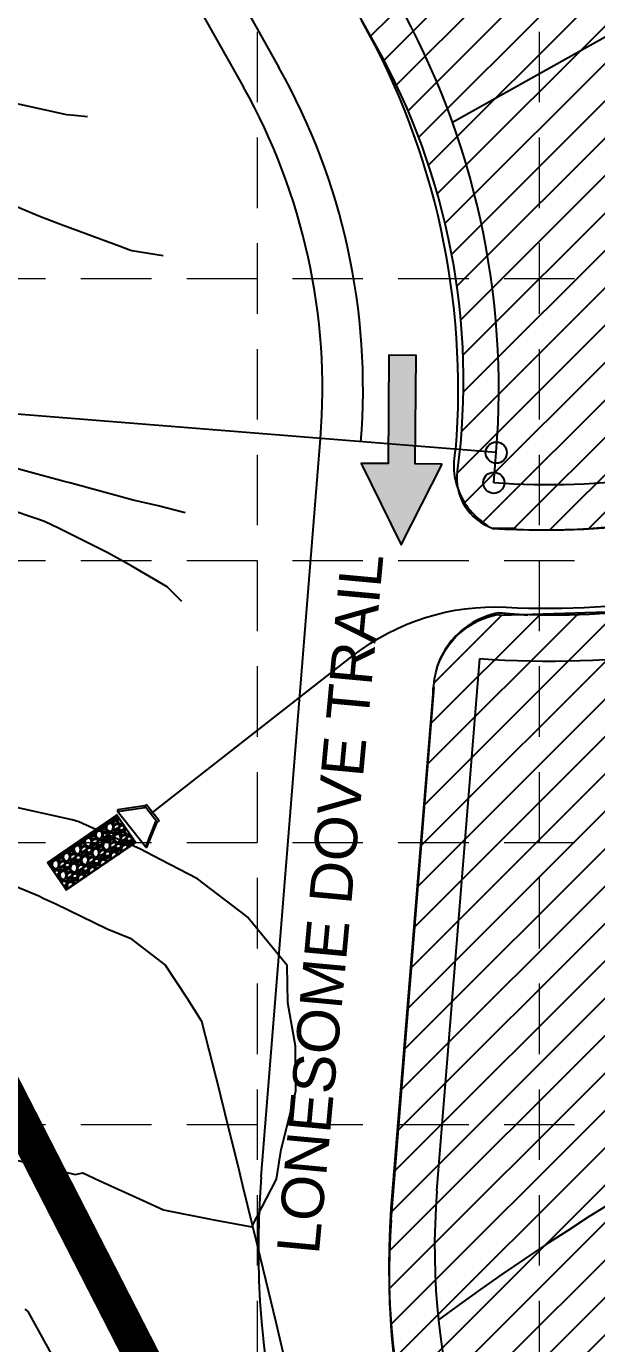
# Model space of a CAD drawing. Header units: feet. Extents: x 715 to 5843, y 11803 to 15011.
# Drawn here: x 2494 to 2655.7, y 12784.9 to 13158.5 of the extents above; entities that cross this region are included whole.
import ezdxf

# ---------------------------------------------------------------- set-up
doc = ezdxf.new("R2010")
doc.units = ezdxf.units.FT
doc.header["$LTSCALE"] = 20
doc.header["$MEASUREMENT"] = 0
for name, pattern in [('ACAD_ISO02W100', [15, 12, -3]), ('DASHED', [1.1, 0.85, -0.25]), ('HIDDEN', [0.375, 0.25, -0.125]), ('PHANTOM', [2.5, 1.25, -0.25, 0.25, -0.25, 0.25, -0.25]), ('PROPERTY', [2.6, 2, -0.15, 0.1, -0.1, 0.1, -0.15])]:
    doc.linetypes.add(name, pattern=pattern)
doc.layers.get('0').update_dxf_attribs({"linetype": 'CONTINUOUS'})
for name, color, linetype in [('ARROWS', 252, 'CONTINUOUS'), ('BOUNDARY', 6, 'PHANTOM'), ('CONTOURS', 1, 'CONTINUOUS'), ('CONTOURS-MAJ', 3, 'CONTINUOUS'), ('CONTOURS-MIN', 1, 'CONTINUOUS'), ('EXCURB', 1, 'CONTINUOUS'), ('GRID', 254, 'HIDDEN'), ('LEGEND', 7, 'CONTINUOUS'), ('LIMITS OF DISTURBANCE', 1, 'DASHED'), ('LL', 2, 'PROPERTY'), ('PC', 7, 'CONTINUOUS'), ('PROPROW', 4, 'PHANTOM'), ('PROW', 4, 'PHANTOM'), ('SCONTOUR', 3, 'CONTINUOUS'), ('SODDED LOT', 2, 'CONTINUOUS'), ('STORM', 5, 'CONTINUOUS'), ('TEXT140', 4, 'CONTINUOUS')]:
    doc.layers.add(name, color=color, linetype=linetype)
doc.styles.get("Standard").update_dxf_attribs({"font": 'ARIAL.TTF'})
pattern_1 = [(45, (0, 0), (-5.303300858899106, 5.303300858899107), [])]

# ---------------------------------------------------------------- blocks, each defined once
blk = doc.blocks.new('PC')
at = {"layer": 'PC'}
blk.add_circle((0, 0), 0.03, dxfattribs=at)
blk = doc.blocks.new('arrow')
blk.add_lwpolyline([(-67.00679329302966, -25.35842018353742), (-59.3270347441985, -25.41938721699262), (-59.57091179542658, -56.1384215279777), (-51.89114823905948, -56.19938584448118), (-51.64727869913713, -25.48035696739953), (-43.96752265407486, -25.54132400085473), (-55.30425519266737, -2.410587189246144), (-67.00678578172392, -25.35840795725562)], close=True)
at = {"color": 254}
for points in [[(-43.96751955730906, -25.54132267721434), (-67.00679354271597, -25.35841771446121), (-55.30425158724847, -2.410596210431322), (-67.00679354271597, -25.35841771446121)], [(-59.57090883123692, -56.13841801592571), (-51.89115083610795, -56.19938633684342), (-59.32703554756517, -25.41938603537892), (-51.64727755243712, -25.48035435629663)]]:
    blk.add_solid(points, dxfattribs=at)

msp = doc.modelspace()

# ---------------------------------------------------------------- hatches: boundary and pattern name
at = {"layer": 'LEGEND', "linetype": 'ACAD_ISO02W100'}
h = msp.add_hatch(dxfattribs=at)
h.set_pattern_fill('GRAVEL', color=240, scale=3.737174599620128, angle=34.42545200606472, style=0)
h.set_pattern_definition([(262.4382520060647, (2392.658530109052, 12607.76449843442), (-5.646482263293831, -44.64589464378735), [0.502784521934493, -49.77575736370522]), (219.3951520060646, (2392.592366152994, 12607.26608544291), (34.87913148198266, 28.43562949845168), [0.8627940254650994, -85.4165823608226]), (166.9358520060646, (2391.925610505335, 12606.71849986067), (54.06678871267416, -12.7817519211884), [0.6083671787229608, -60.22842543706512]), (301.6991520060648, (2391.25156254295, 12605.1238636444), (-39.17235640118088, 63.76584208444533), [0.7856961134749351, -77.7839002853202]), (327.2591520060648, (2391.664413477212, 12604.45537859868), (-40.7662969612707, 26.42807818838886), [0.7704372295846872, -76.27339036977283]), (31.69915200606475, (2392.312448361477, 12604.03869414581), (-63.76584208444537, -39.17235640118088), [0.7856961134749354, -77.7839002853202]), (72.11965200606473, (2392.980933407197, 12604.45154508007), (-18.94705845476923, -58.29228478948438), [1.039042916757782, -102.8651665411792]), (106.6807520060647, (2393.299950016379, 12605.44040141056), (-24.90187231103963, 82.60767022181635), [0.9809634863050883, -97.11541877877511]), (155.8550520060647, (2393.018374933974, 12606.3800851503), (-52.12700377764222, 23.17248269025299), [0.7883569817898662, -78.04742715221253]), (209.6618520060647, (2392.298987899448, 12606.70256055562), (36.02193976750483, 20.15762228487236), [0.9000312331757062, -44.10151173973655]), (256.8228520060647, (2391.516895704987, 12606.25715367346), (-13.75165002133097, -59.26219502913131), [1.163935554702489, -115.2297058705622]), (173.2395520060647, (2394.324518475576, 12607.18465951959), (-34.2550878358679, 3.70666592159947), [0.3972653971142193, -39.32944248716468]), (205.8946520060647, (2393.930013582224, 12607.23142537447), (44.30002605501424, 21.30041104127243), [0.7557949795033684, -74.82388235521412]), (259.4254520060647, (2393.250100087847, 12606.90135503912), (2.112750578049453, -3.082655937145818), [0.528514969052878, -4.756645932999702]), (237.6240520060647, (2392.780784248108, 12607.12338114241), (11.18777143737122, 16.72906310405013), [0.2846157431578696, -28.17685766891489]), (326.2268520060647, (2392.628380897015, 12606.88300899821), (-9.420905056912934, 7.135216056090942), [0.4025049159028865, -19.72279693686044]), (65.38925200606472, (2392.962962088769, 12606.65925349686), (5.022453757437736, 12.50356321671487), [0.6537402155369421, -21.137545490467]), (195.9905520060647, (2393.235212843071, 12607.25360493398), (8.278057856813188, 1.142850705800667), [0.4727189522805497, -11.34526606625699]), (50.81495200606472, (2390.840441006747, 12605.65761404214), (24.48832223870816, 30.37544636385516), [0.6622273390526858, -65.5606747390729]), (104.7716520060647, (2391.258854857681, 12606.17091427842), (10.90964839670242, -42.36020105470308), [0.5555721131541274, -55.00152334984602]), (327.6240520060647, (2392.812662858213, 12607.87013593064), (-16.72906310405014, 11.18777143737121), [0.5692277491411396, -27.89224566293164]), (18.03595200606469, (2393.293407146607, 12607.56532922844), (-37.16479097961232, -11.8795614107583), [0.6622273390526799, -65.56067473907211]), (13.86945200606476, (2392.150345959788, 12603.74636795254), (-19.63877199215763, -4.398455893570903), [0.6386083955830862, -31.29182633226963]), (329.2005520060648, (2392.77033575256, 12603.89944864143), (-38.65350723460859, 23.34548224465117), [0.5350811848244034, -52.97311577828273]), (101.2268520060647, (2394.956239332315, 12604.80860844664), (-4.398435000495659, 19.63877673432247), [0.5692277491411397, -27.89224566293162]), (51.77945200606471, (2394.845413641907, 12605.36694513976), (-31.62353292436479, -39.79635626648984), [0.6264663153089206, -62.01999704272618]), (103.8694520060647, (2393.445738390536, 12603.77336098376), (4.39845589357089, -19.63877199215762), [0.3193041977915437, -31.61113053006121]), (135.7353520060642, (2394.771280033322, 12604.68184345119), (-11.53364897031334, 10.21787733014353), [0.1905585328346294, -18.86536575694569]), (200.3892520060647, (2394.634815987277, 12604.81484870111), (11.36071245271371, 3.255601931586964), [0.7704372295846867, -14.63832604798205]), (220.4344520060647, (2393.912647494419, 12604.54643146542), (28.7138005820729, 24.21015159559225), [0.7139872072574257, -70.68463261477095]), (338.1155520060647, (2393.153109581951, 12606.38181454837), (-7.308158011250164, 4.05255585946282), [0.538982795106414, -12.93559081972854]), (27.58265200606469, (2393.653251971522, 12606.18091594432), (56.63064950489152, 29.75141275056974), [0.9409981411367498, -93.15865527403045]), (95.37085200606467, (2394.48729821506, 12606.61662377588), (2.458630265596138, -30.02958582255599), [0.3847645480784894, -38.09180237500846]), (124.4254520060647, (2394.451283471032, 12606.9997002206), (-5.195404907482669, 0.9699050589602607), [0.2242304759772074, -3.512944123642917]), (154.6818520060647, (2393.787611897023, 12604.59665611643), (27.11985882909803, -13.12760355896549), [0.5191832440776266, -51.39930559936742]), (82.43825200606469, (2393.318296057284, 12604.81868221973), (5.646482263293831, 44.64589464378735), [1.005569043868985, -49.27297284177069]), (34.42545200606472, (2393.450623969413, 12605.81550820274), (0.9699050589602628, 5.195404907482668), [0.9716653959012328, -2.765509203718893]), (359.7302520060647, (2394.252114265051, 12606.36482318304), (-45.6157997944024, 0.4511243096711466), [0.5908996246443364, -58.49901799369412]), (288.4800520060647, (2394.843006906051, 12606.36204172471), (5.368345322668735, -14.44337001368288), [0.5441400960538897, -26.66290207838658]), (242.0714520060647, (2395.015485696124, 12605.84596003008), (-37.4429162175795, -70.9688133118359), [0.8859532964589447, -87.70952209924486]), (209.8515520060647, (2394.600530641317, 12605.06319049783), (-42.18725544337741, -24.38311123797479), [0.9372796524101187, -92.79058468488758])])
h.paths.add_polyline_path([(2505.300303723719, 12913.77536335915), (2524.941816021431, 12927.1857731431), (2519.659941210785, 12934.89241060114), (2500.062594102171, 12921.41756061124)])
h = msp.add_hatch(dxfattribs=at)
h.set_pattern_fill('GRAVEL', color=240, scale=3.737174599620128, angle=34.42545200606472, style=0)
h.set_pattern_definition([(262.4382520060647, (2392.658530109052, 12607.51449843442), (-5.646482263293831, -44.64589464378735), [0.502784521934493, -49.77575736370522]), (219.3951520060646, (2392.592366152994, 12607.01608544291), (34.87913148198266, 28.43562949845168), [0.8627940254650994, -85.4165823608226]), (166.9358520060646, (2391.925610505335, 12606.46849986067), (54.06678871267416, -12.7817519211884), [0.6083671787229609, -60.22842543706513]), (301.6991520060648, (2391.25156254295, 12604.8738636444), (-39.17235640118088, 63.76584208444533), [0.7856961134749352, -77.78390028532021]), (327.2591520060648, (2391.664413477212, 12604.20537859868), (-40.7662969612707, 26.42807818838886), [0.7704372295846873, -76.27339036977284]), (31.69915200606475, (2392.312448361477, 12603.78869414581), (-63.76584208444537, -39.17235640118088), [0.7856961134749355, -77.78390028532021]), (72.11965200606473, (2392.980933407197, 12604.20154508007), (-18.94705845476923, -58.29228478948438), [1.039042916757782, -102.8651665411793]), (106.6807520060647, (2393.299950016379, 12605.19040141056), (-24.90187231103963, 82.60767022181635), [0.9809634863050883, -97.11541877877511]), (155.8550520060647, (2393.018374933974, 12606.1300851503), (-52.12700377764222, 23.17248269025299), [0.7883569817898662, -78.04742715221253]), (209.6618520060647, (2392.298987899448, 12606.45256055562), (36.02193976750483, 20.15762228487236), [0.9000312331757062, -44.10151173973655]), (256.8228520060647, (2391.516895704987, 12606.00715367346), (-13.75165002133097, -59.26219502913131), [1.163935554702489, -115.2297058705622]), (173.2395520060647, (2394.324518475576, 12606.93465951959), (-34.2550878358679, 3.70666592159947), [0.3972653971142193, -39.32944248716468]), (205.8946520060647, (2393.930013582224, 12606.98142537447), (44.30002605501424, 21.30041104127243), [0.7557949795033684, -74.82388235521412]), (259.4254520060647, (2393.250100087847, 12606.65135503912), (2.112750578049453, -3.082655937145818), [0.528514969052878, -4.756645932999702]), (237.6240520060647, (2392.780784248108, 12606.87338114241), (11.18777143737122, 16.72906310405013), [0.2846157431578696, -28.17685766891489]), (326.2268520060647, (2392.628380897015, 12606.63300899821), (-9.420905056912934, 7.135216056090942), [0.4025049159028865, -19.72279693686044]), (65.38925200606472, (2392.962962088769, 12606.40925349686), (5.022453757437736, 12.50356321671487), [0.6537402155369422, -21.137545490467]), (195.9905520060647, (2393.235212843071, 12607.00360493398), (8.278057856813188, 1.142850705800667), [0.4727189522805497, -11.34526606625699]), (50.81495200606472, (2390.840441006747, 12605.40761404214), (24.48832223870816, 30.37544636385516), [0.6622273390526858, -65.5606747390729]), (104.7716520060647, (2391.258854857681, 12605.92091427842), (10.90964839670242, -42.36020105470308), [0.5555721131541274, -55.00152334984602]), (327.6240520060647, (2392.812662858213, 12607.62013593064), (-16.72906310405014, 11.18777143737121), [0.5692277491411396, -27.89224566293164]), (18.03595200606469, (2393.293407146607, 12607.31532922844), (-37.16479097961232, -11.8795614107583), [0.6622273390526799, -65.56067473907211]), (13.86945200606476, (2392.150345959788, 12603.49636795254), (-19.63877199215763, -4.398455893570903), [0.6386083955830864, -31.29182633226964]), (329.2005520060648, (2392.77033575256, 12603.64944864143), (-38.65350723460859, 23.34548224465117), [0.5350811848244035, -52.97311577828274]), (101.2268520060647, (2394.956239332315, 12604.55860844664), (-4.398435000495659, 19.63877673432247), [0.5692277491411397, -27.89224566293162]), (51.77945200606471, (2394.845413641907, 12605.11694513976), (-31.62353292436479, -39.79635626648984), [0.6264663153089206, -62.01999704272618]), (103.8694520060647, (2393.445738390536, 12603.52336098376), (4.39845589357089, -19.63877199215762), [0.3193041977915437, -31.61113053006122]), (135.7353520060642, (2394.771280033322, 12604.43184345119), (-11.53364897031334, 10.21787733014353), [0.1905585328346294, -18.86536575694569]), (200.3892520060647, (2394.634815987277, 12604.56484870111), (11.36071245271371, 3.255601931586964), [0.7704372295846867, -14.63832604798205]), (220.4344520060647, (2393.912647494419, 12604.29643146542), (28.7138005820729, 24.21015159559225), [0.7139872072574257, -70.68463261477095]), (338.1155520060647, (2393.153109581951, 12606.13181454837), (-7.308158011250164, 4.05255585946282), [0.538982795106414, -12.93559081972854]), (27.58265200606469, (2393.653251971522, 12605.93091594432), (56.63064950489152, 29.75141275056974), [0.9409981411367498, -93.15865527403045]), (95.37085200606467, (2394.48729821506, 12606.36662377588), (2.458630265596138, -30.02958582255599), [0.3847645480784895, -38.09180237500846]), (124.4254520060647, (2394.451283471032, 12606.7497002206), (-5.195404907482669, 0.9699050589602607), [0.2242304759772074, -3.512944123642917]), (154.6818520060647, (2393.787611897023, 12604.34665611643), (27.11985882909803, -13.12760355896549), [0.5191832440776266, -51.39930559936742]), (82.43825200606469, (2393.318296057284, 12604.56868221973), (5.646482263293831, 44.64589464378735), [1.005569043868985, -49.27297284177069]), (34.42545200606472, (2393.450623969413, 12605.56550820274), (0.9699050589602628, 5.195404907482668), [0.9716653959012328, -2.765509203718893]), (359.7302520060647, (2394.252114265051, 12606.11482318304), (-45.6157997944024, 0.4511243096711466), [0.5908996246443364, -58.49901799369412]), (288.4800520060647, (2394.843006906051, 12606.11204172471), (5.368345322668735, -14.44337001368288), [0.5441400960538897, -26.66290207838658]), (242.0714520060647, (2395.015485696124, 12605.59596003008), (-37.4429162175795, -70.9688133118359), [0.8859532964589448, -87.70952209924488]), (209.8515520060647, (2394.600530641317, 12604.81319049783), (-42.18725544337741, -24.38311123797479), [0.9372796524101187, -92.79058468488758])])
h.paths.add_polyline_path([(2505.300303723719, 12913.52536335915), (2524.941816021431, 12926.9357731431), (2519.659941210785, 12934.64241060114), (2500.062594102171, 12921.16756061124)])
at = {"layer": 'SODDED LOT'}
h = msp.add_hatch(dxfattribs=at)
h.set_pattern_fill('ANSI31', color=256, scale=60, style=0)
h.set_pattern_definition(pattern_1)
edge = h.paths.add_edge_path()
edge.add_line((2941.669969917493, 13295.87921885897), (2882.980275867441, 13429.4169393619))
edge.add_line((2882.980275867441, 13429.4169393619), (2855.640109884647, 13416.80250511469))
edge.add_line((2855.640109884647, 13416.80250511469), (2559.842792977528, 13251.45834820167))
edge.add_arc((2569.259801728291, 13234.61151204022), 19.30015394919524, 119.2042246931498, 198.9878033711381)
edge.add_line((2551.009810490563, 13228.33188129586), (2593.07160141784, 13153.06576107344))
edge.add_arc((2422.683489437205, 13057.84590489587), 195.1894713215952, -7.494349082810572, 29.198247106536712, ccw=False)
edge.add_arc((2631.176475035884, 13030.41820180835), 15.09986255083009, 172.5056509171876, 251.0294181727263)
edge.add_arc((2640.004773711225, 13235.02067640843), 219.3128394330803, 266.408838618391, 294.9232923113434)
edge.add_line((2732.424194867504, 13036.1318327461), (2768.794976295932, 13048.89166843864))
edge.add_line((2768.794976295932, 13048.89166843864), (2820.258358081715, 13064.29087525937))
edge.add_line((2820.258358081715, 13064.29087525937), (2854.807276474952, 13072.64726908419))
edge.add_line((2854.807276474952, 13072.64726908419), (2920.57092191626, 13084.64784378734))
edge.add_line((2920.57092191626, 13084.64784378734), (2948.755352134365, 13089.0828226675))
edge.add_line((2948.755352134365, 13089.0828226675), (2993.338128927942, 13092.91422366283))
edge.add_line((2993.338128927942, 13092.91422366283), (3032.817230091438, 13093.65193271269))
edge.add_line((3032.817230091438, 13093.65193271269), (3027.961723701679, 13296.68501918571))
edge.add_line((3027.961723701679, 13296.68501918571), (3123.621227084332, 13298.34093477909))
edge.add_line((3123.621227084332, 13298.34093477909), (3125.691748178047, 13094.66489858673))
edge.add_line((3125.691748178047, 13094.66489858673), (3216.381925732996, 13096.32081418011))
edge.add_line((3216.381925732996, 13096.32081418011), (3215.553679694109, 13297.09900426293))
edge.add_line((3215.553679694109, 13297.09900426293), (3214.776082741089, 13501.64777042914))
edge.add_line((3214.776082741089, 13501.64777042914), (3144.377350317111, 13499.16390939684))
edge.add_line((3144.377350317111, 13499.16390939684), (3107.935652648193, 13495.02415748667))
edge.add_line((3107.935652648193, 13495.02415748667), (3041.678000013038, 13482.60487704064))
edge.add_line((3041.678000013038, 13482.60487704064), (3007.306861039237, 13473.91138814308))
edge.add_line((3007.306861039237, 13473.91138814308), (3028.069376510022, 13297.2524876856))
edge.add_line((3028.069376510022, 13297.2524876856), (2942.486108305558, 13296.68202860694))
edge.add_line((2942.486108305558, 13296.68202860694), (2941.669969917493, 13295.87921885897))
h = msp.add_hatch(dxfattribs=at)
h.set_pattern_fill('ANSI31', color=256, scale=60, style=0)
h.set_pattern_definition(pattern_1)
edge = h.paths.add_edge_path()
edge.add_line((2628.498850914832, 12991.5607411157), (2664.537198365419, 12992.68655808601))
edge.add_line((2664.537198365419, 12992.68655808601), (2696.633791048844, 12998.31571708417))
edge.add_line((2696.633791048844, 12998.31571708417), (2738.866217129544, 13013.51443154989))
edge.add_line((2738.866217129544, 13013.51443154989), (2796.30228050195, 13033.77940888637))
edge.add_line((2796.30228050195, 13033.77940888637), (2885.271855592044, 13054.04436150732))
edge.add_line((2885.271855592044, 13054.04436150732), (2897.780713346423, 13056.50051643386))
edge.add_line((2897.780713346423, 13056.50051643386), (2899.57659381417, 13042.8979059862))
edge.add_line((2899.57659381417, 13042.8979059862), (2920.828077891201, 12925.3020711303))
edge.add_line((2920.828077891201, 12925.3020711303), (2980.644761103526, 12934.03554975055))
edge.add_line((2980.644761103526, 12934.03554975055), (3006.610445508923, 12936.23533051554))
edge.add_line((3006.610445508923, 12936.23533051554), (3084.947510308499, 12937.55518908832))
edge.add_line((3084.947510308499, 12937.55518908832), (3084.153481543653, 12800.37657487216))
edge.add_line((3084.153481543653, 12800.37657487216), (3038.212278970503, 12799.92035095929))
edge.add_arc((3055.416141689532, 12176.2464869185), 623.911100702681, 91.58008677628007, 128.199924737522)
edge.add_arc((2659.249925675026, 12679.21880393484), 16.34822087725981, 249.33288014916718, 309.2110484907488, ccw=False)
edge.add_arc((2806.256096906084, 12807.10983665072), 209.3874453939533, 175.5857642064491, 223.1443283784477, ccw=False)
edge.add_line((2597.489765923623, 12823.22570884951), (2609.506834966764, 12971.52611249084))
edge.add_arc((2631.787324534165, 12969.72068125214), 22.35351867873973, 100.92998522018388, 175.3673339123548, ccw=False)
edge.add_line((2627.548889143982, 12991.66869853763), (2628.109864431317, 12991.61773512096))
edge.add_line((2628.109864431317, 12991.61773512096), (2628.498850914832, 12991.5607411157))

# ---------------------------------------------------------------- linework, layer by layer
at = {"layer": 'BOUNDARY', "color": 7, "linetype": 'Continuous'}
for p, q in [((2627.239796468064, 13037.6187315531), (2295.353804560028, 13064.28439753669)), ((2626.553479126938, 13029.07669432578), (2627.239796468063, 13037.6187315531))]:
    msp.add_line(p, q, dxfattribs=at)
for points in [[(3336.587185750139, 13108.84926595986), (3050.121235585343, 13107.32601411583, 0.0933221234620989), (2715.879549191004, 13042.55150198337, -0.1143986616178532), (2626.553479126938, 13029.07669432578)], [(3336.44498201979, 13095.98802758466), (3049.979031854994, 13094.46477574063, 0.0933221234620989), (2715.737345460655, 13029.69026360817, -0.1143986616178532), (2626.411275396589, 13016.21545595058)], [(3338.051999140915, 13071.85312448183), (3051.586048976118, 13070.3298726378, 0.0933221234620989), (2717.344362581779, 13005.55536050534, -0.1143986616178532), (2628.018292517714, 12992.08055284775)]]:
    msp.add_lwpolyline(points, format="xyb", dxfattribs=at)
at = {"layer": 'CONTOURS', "color": 5}
for points, elevation in [([(2538.999327959613, 13020.55419887626), (2531.335076286581, 13022.53889060281), (2524.300422214776, 13024.16046037378), (2506.283709955023, 13029.039085834), (2504.714425055688, 13029.46402203511), (2499.092922969824, 13030.98623112662), (2485.128427896601, 13034.76758369645), (2481.230133293037, 13035.82317691625), (2465.542430737508, 13040.07114535778), (2456.176556631052, 13042.60726799849), (2445.806270628656, 13045.22218747157), (2431.133212563438, 13048.07707997998), (2424.931502704262, 13049.21675291028), (2406.096633510489, 13052.67799038404), (2403.924624785091, 13053.07713507234), (2393.570414221992, 13055.16542130504), (2383.445856108698, 13057.47391441422), (2381.051071254806, 13058.43270745555), (2372.09070654198, 13063.50508670069), (2368.188851106683, 13065.54427167062)], 569), ([(2489.244851882953, 12837.37313966532), (2507.811327913914, 12832.83113657199), (2510.053676493018, 12833.31159602406), (2514.875291492376, 12831.10304641794), (2527.150885418826, 12825.48018807385), (2532.88978435819, 12822.85147487427), (2546.649933799026, 12820.08831309397), (2557.928191923223, 12818.01570954196), (2564.898702664618, 12831.49251413094), (2566.218857468999, 12839.96434369184), (2570.436989888663, 12856.53639132685), (2570.274547171179, 12869.28061547279), (2568.183592332589, 12881.51960473394), (2567.953516098186, 12892.12009275145), (2557.249765026203, 12905.15317045858), (2556.665454523678, 12905.85181450783), (2556.04783458254, 12906.42587696221), (2542.560368210355, 12916.72230225626), (2532.116720196666, 12922.14418932404), (2526.143823878912, 12925.24505688105), (2512.886708349492, 12931.0905947058), (2508.912011183078, 12932.93974864304), (2507.02808160454, 12933.43165074833), (2488.604097167917, 12937.51006397145)], 568)]:
    msp.add_lwpolyline(points, dxfattribs=dict(at, elevation=elevation))
at = {"layer": 'CONTOURS-MAJ', "color": 5, "elevation": 570}
msp.add_lwpolyline([(2511.354394819503, 13132.85179401949), (2507.63935322082, 13133.22258763454), (2505.470882468243, 13133.4390199646), (2487.069156534829, 13137.52650413189), (2480.42078355489, 13139.776427422), (2469.168382749485, 13144.54173639431), (2455.337320898043, 13150.39908935188), (2451.524681010508, 13151.81807508985), (2443.163600883347, 13155.55457023243), (2434.259253920313, 13159.47862492651), (2430.246789414445, 13161.9296746225), (2417.896431317237, 13168.05594436717), (2405.129604412048, 13176.88365003694), (2403.269461759182, 13178.39635864217), (2400.698416420957, 13180.22470637599), (2389.074917460347, 13189.17598448694), (2379.986215579135, 13195.20325742678), (2374.396162378449, 13199.46380053663), (2367.92264655708, 13204.20728247739)], dxfattribs=at)
at = {"layer": 'CONTOURS-MIN', "color": 5}
for points, elevation in [([(2538.110068912974, 12995.4275256827), (2533.882783895738, 12999.52138533827), (2523.948345860952, 13005.42004303574), (2517.08232947435, 13009.23804784227), (2503.138073874413, 13016.15793617021), (2499.289873470319, 13017.9549253492), (2497.506874010685, 13018.61480172195), (2479.513952305948, 13024.67277508818)], 569), ([(2568.238535827378, 12776.3175106383), (2564.871407914577, 12790.91272588039), (2561.936013104114, 12802.96644680851), (2559.650029494016, 12812.29931580006), (2555.40864929275, 12829.61538297872), (2554.41499152525, 12833.67213899637), (2550.38981771122, 12850.10551135677), (2549.179953556478, 12855.04496219268), (2548.884743783457, 12856.26431914894), (2543.790978832697, 12876.26264081981), (2539.639387639957, 12882.91325531915), (2533.321259473265, 12892.35971041809), (2523.948345860952, 12899.65718247787), (2516.924716608779, 12902.4834536383), (2502.356364591441, 12909.56219148936), (2498.99327057846, 12911.06025057936), (2497.506874010685, 12911.78702728875), (2480.326913719251, 12918.89637045522)], 568), ([(2506.23002670089, 12772.70081179462), (2494.553638128802, 12794.02949811045), (2493.622953754525, 12794.63978821524)], 567)]:
    msp.add_lwpolyline(points, dxfattribs=dict(at, elevation=elevation))
at = {"layer": 'EXCURB', "color": 7}
msp.add_line((2334.720133684216, 13558.32955928129), (2565.602700645713, 13146.90965687828), dxfattribs=at)
for centre, radius, start, end in [((2402.962538090238, 13055.63848112203), 213.5000000000013, 355.4063888888894, 29.30047505775512), ((2402.962538090239, 13055.63848112203), 186.5, 355.4063888888889, 29.30047505775489)]:
    msp.add_arc(centre, radius, start, end, dxfattribs=at)
at = {"layer": 'GRID', "color": 252, "linetype": 'HIDDEN', "lineweight": 0, "ltscale": 4}
for p, q in [((2559.454675661001, 14927.00815858401), (2559.454675661001, 12126.65482714469)), ((2639.454675661, 14927.00815858401), (2639.454675660999, 12126.65482714469)), ((799.4546756610386, 13087.00815858405), (5759.454675660932, 13087.00815858405)), ((799.4546756610386, 13007.00815858405), (5759.454675660932, 13007.00815858405)), ((799.4546756610386, 12927.00815858405), (5759.454675660932, 12927.00815858405)), ((799.4546756610386, 12847.00815858405), (5759.454675660932, 12847.00815858405))]:
    msp.add_line(p, q, dxfattribs=at)
at = {"layer": 'LEGEND', "color": 240, "const_width": 0.467146824952516}
for points in [[(2505.300303723719, 12913.77536335915), (2524.941816021431, 12927.1857731431), (2519.659941210785, 12934.89241060114), (2500.062594102171, 12921.41756061124)], [(2505.300303723719, 12913.52536335915), (2524.941816021431, 12926.9357731431), (2519.659941210785, 12934.64241060114), (2500.062594102171, 12921.16756061124)]]:
    msp.add_lwpolyline(points, close=True, dxfattribs=at)
at = {"layer": 'LIMITS OF DISTURBANCE', "ltscale": 6, "const_width": 10}
msp.add_lwpolyline([(2147.083199591056, 14841.79638349936), (4325.796401548665, 14824.59676967892), (4322.547261144617, 14276.01355089746, 0.2288230158700783), (4530.433293695969, 13838.95596919749, -0.1810008629272708), (4660.460709187348, 13495.45515232142), (4695.225881320133, 12495.4457747586, -0.2788495123888431), (4681.888813530095, 12465.44696727583), (4515.121086810279, 12446.45589125871, 0.03318738711546079), (4191.305204227072, 12362.92848196223, -0.03038759993857386), (3906.77275659467, 12323.04850509179), (2834.184374769102, 12313.74897621649), (2788.122896282526, 12341.3763227813), (2766.936106288689, 12383.06476756865), (2741.205965939269, 12424.44253592739), (2621.625628149137, 12595.67654025486), (2453.199385386484, 12924.80951399171), (2440.440875403991, 13153.42072410656), (2304.853241283388, 13448.83082128187), (2166.249326503021, 13622.50732959285), (2152.050523984013, 14840.97474547093)], format="xyb", close=True, dxfattribs=at)
at = {"layer": 'LL', "color": 7, "linetype": 'Continuous'}
msp.add_line((2909.536493873728, 13296.58115596344), (2614.885413116945, 13131.22746868249), dxfattribs=at)
msp.add_arc((3055.013167363551, 12187.33902018414), 749.9999999999999, 90.30466126671047, 126.3166092079995, dxfattribs=at)
at = {"layer": 'PROPROW', "color": 7, "linetype": 'Continuous'}
msp.add_line((2324.691383714307, 13552.70157793439), (2555.573950675805, 13141.28167553138), dxfattribs=at)
msp.add_lwpolyline([(2627.239796468063, 13037.6187315531, 0.1489785755835386), (2599.177211414541, 13165.75115964833), (2558.946610470469, 13237.43985460634)], format="xyb", dxfattribs=at)
msp.add_arc((2402.962538090239, 13055.63848112203), 175, 355.4063888888889, 29.30047505775489, dxfattribs=at)
at = {"layer": 'PROW', "color": 7, "linetype": 'Continuous'}
for p, q in [((2560.57476689008, 12832.20799322584), (2577.400405717436, 13041.62312034619)), ((2610.414155637233, 12828.20357949711), (2622.549083354229, 12979.23721670555)), ((2597.48994958405, 12819.98175436156), (2609.624877301046, 12971.01539157))]:
    msp.add_line(p, q, dxfattribs=at)
at = {"layer": 'PROW', "color": 7}
for points in [[(2632.857771410811, 13016.07445918868), (2626.449842177783, 13016.07445918868, -0.3468258625478692), (2615.672884701948, 13038.52396592264, -3.735268781184672)], [(2636.168259981452, 12991.43762181365), (2627.976341937232, 12992.16649750297, 0.3634864614437177), (2609.264995113117, 12969.4261544897, 3.063775222411687)]]:
    msp.add_lwpolyline(points, format="xyb", dxfattribs=at)
at = {"layer": 'PROW', "color": 7, "linetype": 'Continuous'}
for centre, radius, start, end in [((2642.154849588275, 13228.46725889624), 250, 265.5020707929225, 291.6307498640259), ((2809.771681603258, 12812.18556336748), 249.9999999999989, 175.4062771715784, 218.3236111111117), ((2809.771748810183, 12812.18558374167), 200.0000653593209, 175.4062637688311, 218.3236037511286), ((2796.847542756999, 12803.96375860612), 200.0000653593209, 175.4062637688311, 218.3236037511286)]:
    msp.add_arc(centre, radius, start, end, dxfattribs=at)
at = {"layer": 'SCONTOUR', "color": 5, "elevation": 570}
msp.add_lwpolyline([(2532.801647526835, 13093.48640420617), (2523.948345860952, 13094.87997100538), (2523.044692651894, 13095.19400125384), (2520.594901471056, 13096.10474468085), (2503.648132661705, 13102.2941886998), (2497.506874010685, 13104.68803513301), (2484.879750387943, 13110.02748265221), (2471.065402160418, 13115.8689545168), (2466.25326912691, 13117.90379099702), (2454.783887974013, 13122.75368085106), (2447.867102213002, 13126.02229923651), (2444.623930310151, 13128.97261583145), (2432.92520017074, 13137.61209664014), (2422.16599954175, 13149.40261702128), (2420.257554896712, 13151.4939950204), (2418.182458459884, 13153.76799916577), (2407.988363117413, 13165.77747322979)], dxfattribs=at)
at = {"layer": 'SODDED LOT'}
msp.add_lwpolyline([(3107.935652648193, 13495.02415748667), (3041.678000013038, 13482.60487704064), (3007.306861039237, 13473.91138814308), (3028.069376510022, 13297.2524876856), (2942.486108305558, 13296.68202860694), (2941.669969917493, 13295.87921885897), (2882.980275867441, 13429.4169393619), (2855.640109884647, 13416.80250511469), (2559.842792977528, 13251.45834820167, 0.3629011875708385), (2551.009810490563, 13228.33188129586), (2593.07160141784, 13153.06576107344, -0.1614837634984919), (2616.205599588335, 13032.38765284555, 0.356692610722696), (2626.267771842904, 13016.13847905133, 0.1250637622409251), (2732.424194867504, 13036.1318327461), (2768.794976295932, 13048.89166843864), (2820.258358081715, 13064.29087525937), (2854.807276474952, 13072.64726908419), (2920.57092191626, 13084.64784378734), (2948.755352134365, 13089.0828226675), (2993.338128927942, 13092.91422366283), (3032.817230091438, 13093.65193271269), (3027.961723701679, 13296.68501918571), (3123.621227084332, 13298.34093477909)], format="xyb", dxfattribs=at)
msp.add_lwpolyline([(2628.498850914832, 12991.5607411157), (2664.537198365419, 12992.68655808601), (2696.633791048844, 12998.31571708417), (2738.866217129544, 13013.51443154989), (2796.30228050195, 13033.77940888637), (2885.271855592044, 13054.04436150732), (2897.780713346423, 13056.50051643386), (2899.57659381417, 13042.8979059862), (2920.828077891201, 12925.3020711303), (2980.644761103526, 12934.03554975055), (3006.610445508923, 12936.23533051554), (3084.947510308499, 12937.55518908832), (3084.153481543653, 12800.37657487216), (3038.212278970503, 12799.92035095929, 0.1611580339207467), (2669.584923112227, 12666.55183295419, -0.2673795161196817), (2653.480017862741, 12663.92264462313, -0.2105442329049206), (2597.489765923623, 12823.22570884951), (2609.506834966764, 12971.52611249084, -0.3367186126415907), (2627.548889143982, 12991.66869853763), (2628.109864431317, 12991.61773512096)], format="xyb", close=True, dxfattribs=at)
at = {"layer": 'STORM', "color": 5}
for p, q in [((2527.514161583084, 12937.42925077066), (2519.796844552171, 12936.33699720833)), ((2519.866912650865, 12935.84193108998), (2527.584229681778, 12936.9341846523)), ((2528.041727335929, 12937.8422572796), (2527.514161583085, 12937.42925077066)), ((2527.584229681778, 12936.9341846523), (2527.514161583084, 12937.42925077066)), ((2531.109987342477, 12932.83601922882), (2527.514161583084, 12937.42925077066)), ((2528.041727335929, 12937.8422572796), (2531.637553095321, 12933.24902573776)), ((2519.796844552172, 12936.33699720834), (2519.866912650865, 12935.84193108998)), ((2527.733474274974, 12925.79335215555), (2519.866912650865, 12935.84193108998)), ((2530.646213458081, 12933.02287153453), (2527.733474274974, 12925.79335215555)), ((2531.109987342477, 12932.83601922882), (2530.646213458081, 12933.02287153453)), ((2531.637553095321, 12933.24902573776), (2531.109987342477, 12932.83601922882)), ((2528.197248159374, 12925.60649984983), (2531.109987342477, 12932.83601922882)), ((2527.733474274974, 12925.79335215555), (2528.197248159372, 12925.60649984983))]:
    msp.add_line(p, q, dxfattribs=at)
msp.add_lwpolyline([(2529.312074462779, 12935.13263499974), (2586.681924020903, 12980.0448021688, -0.1808257856152237), (2630.087497814485, 12993.77729528219, 0.1076380381918225), (2728.781371621471, 13010.01624452361, -0.09332212346207777), (3050.307341685613, 13072.32650891191), (3489.531313669944, 13074.66203508834, 0.06279628178625414), (4118.371171750097, 13157.35154506832)], format="xyb", dxfattribs=at)

# ---------------------------------------------------------------- block references
at = {"color": 7, "xscale": 100, "yscale": 100, "zscale": 100}
for p in [(2627.239796468064, 13037.6187315531), (2626.553479126938, 13029.07669432578)]:
    msp.add_blockref('PC', p, dxfattribs=at)
at = {"layer": 'ARROWS', "rotation": 180}
msp.add_blockref('arrow', (2544.930751232511, 13009.04077733061), dxfattribs=at)

# ---------------------------------------------------------------- texts
at = {"layer": 'TEXT140', "color": 7}
msp.add_text('LONESOME DOVE TRAIL', height=12, rotation=84.72018982018123, dxfattribs=at).set_placement((2576.924715318324, 12809.91940556517))

doc.saveas('drawing.dxf')
